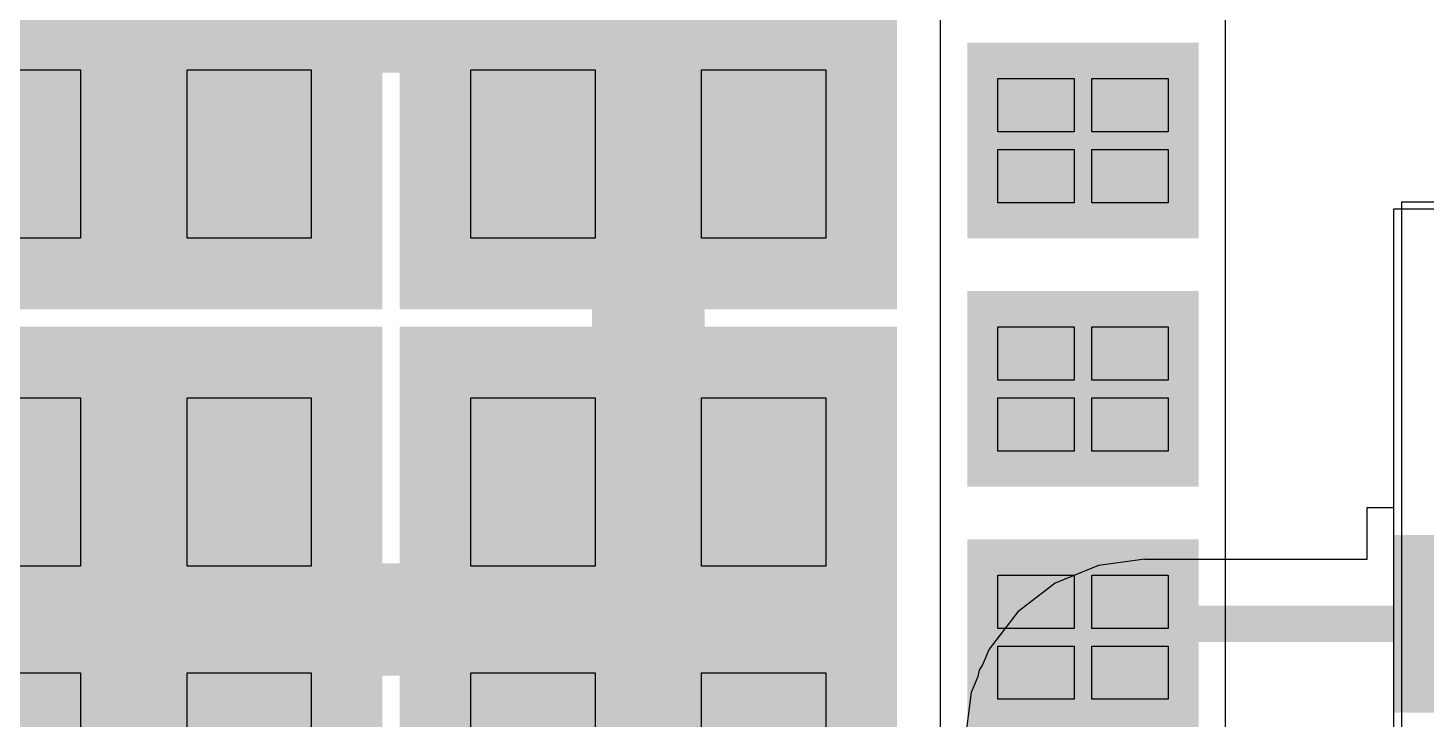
# Model space of a CAD drawing. Header units: inches. Extents: x 0 to 208, y 0 to 213.
# Drawn here: x 4.994 to 5.3042, y 1.3968 to 1.5502 of the extents above; entities that cross this region are included whole.
import ezdxf

# ---------------------------------------------------------------- set-up
doc = ezdxf.new("R2010")
doc.units = ezdxf.units.IN
doc.header["$MEASUREMENT"] = 0
for name, color, linetype in [('Bottom Layer', 5, 'Continuous'), ('Bottom Paste', 16, 'Continuous'), ('Bottom Solder', 6, 'Continuous'), ('Top Layer', 1, 'Continuous'), ('Top Paste', 8, 'Continuous'), ('Top Solder', 216, 'Continuous')]:
    doc.layers.add(name, color=color, linetype=linetype)

# ---------------------------------------------------------------- blocks, each defined once
blk = doc.blocks.new('A7682E_254')
at = {"layer": 'Top Layer'}
for points in [[(-0.05118, 0.06102), (0.05118, 0.06102), (0.05118, -0.06102), (-0.05118, -0.06102)], [(0.06299, 0.06102), (0.16535, 0.06102), (0.16535, -0.06102), (0.06299, -0.06102)], [(0.18898, -0.00984), (0.23228, -0.00984), (0.23228, -0.04528), (0.18898, -0.04528)], [(0.18898, -0.06496), (0.23228, -0.06496), (0.23228, -0.1004), (0.18898, -0.1004)], [(-0.05118, -0.07284), (0.05118, -0.07284), (0.05118, -0.19488), (-0.05118, -0.19488)], [(0.06299, -0.07284), (0.16535, -0.07284), (0.16535, -0.19488), (0.06299, -0.19488)], [(0.18898, -0.12008), (0.23228, -0.12008), (0.23228, -0.15551), (0.18898, -0.15551)]]:
    blk.add_hatch(color=1, dxfattribs=at).paths.add_polyline_path(points)
at = {"layer": 'Top Solder'}
for points in [[(-0.05518, 0.06502), (0.05518, 0.06502), (0.05518, -0.06502), (-0.05518, -0.06502)], [(0.05899, 0.06502), (0.16935, 0.06502), (0.16935, -0.06502), (0.05899, -0.06502)], [(0.18498, -0.00584), (0.23628, -0.00584), (0.23628, -0.04928), (0.18498, -0.04928)], [(0.18498, -0.06096), (0.23628, -0.06096), (0.23628, -0.1044), (0.18498, -0.1044)], [(-0.05518, -0.06884), (0.05518, -0.06884), (0.05518, -0.19888), (-0.05518, -0.19888)], [(0.05899, -0.06884), (0.16935, -0.06884), (0.16935, -0.19888), (0.05899, -0.19888)], [(0.18498, -0.11608), (0.23628, -0.11608), (0.23628, -0.15951), (0.18498, -0.15951)]]:
    blk.add_hatch(color=216, dxfattribs=at).paths.add_polyline_path(points)
at = {"layer": 'Top Paste'}
for p, q in [((-0.03937, -0.01181), (-0.01181, -0.01181)), ((-0.01181, -0.01181), (-0.01181, -0.04921)), ((0.01181, -0.04921), (0.01181, -0.01181)), ((0.01181, -0.01181), (0.03937, -0.01181)), ((0.03937, -0.01181), (0.03937, -0.04921)), ((0.0748, -0.04921), (0.0748, -0.01181)), ((0.0748, -0.01181), (0.10236, -0.01181)), ((0.10236, -0.01181), (0.10236, -0.04921)), ((0.12598, -0.04921), (0.12598, -0.01181)), ((0.12598, -0.01181), (0.15354, -0.01181)), ((0.15354, -0.01181), (0.15354, -0.04921)), ((0.19173, -0.02559), (0.19173, -0.01378)), ((0.19173, -0.01378), (0.20866, -0.01378)), ((0.20866, -0.01378), (0.20866, -0.02559)), ((0.2126, -0.02559), (0.2126, -0.01378)), ((0.2126, -0.01378), (0.22953, -0.01378)), ((0.22953, -0.01378), (0.22953, -0.02559)), ((0.20866, -0.02559), (0.19173, -0.02559)), ((0.22953, -0.02559), (0.2126, -0.02559)), ((0.19173, -0.04134), (0.19173, -0.02953)), ((0.19173, -0.02953), (0.20866, -0.02953)), ((0.20866, -0.02953), (0.20866, -0.04134)), ((0.2126, -0.04134), (0.2126, -0.02953)), ((0.2126, -0.02953), (0.22953, -0.02953)), ((0.22953, -0.02953), (0.22953, -0.04134)), ((0.20866, -0.04134), (0.19173, -0.04134)), ((0.22953, -0.04134), (0.2126, -0.04134)), ((-0.01181, -0.04921), (-0.03937, -0.04921)), ((0.03937, -0.04921), (0.01181, -0.04921)), ((0.10236, -0.04921), (0.0748, -0.04921)), ((0.15354, -0.04921), (0.12598, -0.04921)), ((0.19173, -0.08071), (0.19173, -0.0689)), ((0.19173, -0.0689), (0.20866, -0.0689)), ((0.20866, -0.0689), (0.20866, -0.08071)), ((0.2126, -0.08071), (0.2126, -0.0689)), ((0.2126, -0.0689), (0.22953, -0.0689)), ((0.22953, -0.0689), (0.22953, -0.08071)), ((0.20866, -0.08071), (0.19173, -0.08071)), ((0.22953, -0.08071), (0.2126, -0.08071)), ((-0.03937, -0.08465), (-0.01181, -0.08465)), ((-0.01181, -0.08465), (-0.01181, -0.12205)), ((0.01181, -0.12205), (0.01181, -0.08465)), ((0.01181, -0.08465), (0.03937, -0.08465)), ((0.03937, -0.08465), (0.03937, -0.12205)), ((0.0748, -0.12205), (0.0748, -0.08465)), ((0.0748, -0.08465), (0.10236, -0.08465)), ((0.10236, -0.08465), (0.10236, -0.12205)), ((0.12598, -0.12205), (0.12598, -0.08465)), ((0.12598, -0.08465), (0.15354, -0.08465)), ((0.15354, -0.08465), (0.15354, -0.12205)), ((0.19173, -0.09646), (0.19173, -0.08465)), ((0.19173, -0.08465), (0.20866, -0.08465)), ((0.20866, -0.08465), (0.20866, -0.09646)), ((0.2126, -0.09646), (0.2126, -0.08465)), ((0.2126, -0.08465), (0.22953, -0.08465)), ((0.22953, -0.08465), (0.22953, -0.09646)), ((0.20866, -0.09646), (0.19173, -0.09646)), ((0.22953, -0.09646), (0.2126, -0.09646)), ((-0.01181, -0.12205), (-0.03937, -0.12205)), ((0.03937, -0.12205), (0.01181, -0.12205)), ((0.10236, -0.12205), (0.0748, -0.12205)), ((0.15354, -0.12205), (0.12598, -0.12205)), ((0.19173, -0.13583), (0.19173, -0.12402)), ((0.19173, -0.12402), (0.20866, -0.12402)), ((0.20866, -0.12402), (0.20866, -0.13583)), ((0.2126, -0.13583), (0.2126, -0.12402)), ((0.2126, -0.12402), (0.22953, -0.12402)), ((0.22953, -0.12402), (0.22953, -0.13583)), ((0.20866, -0.13583), (0.19173, -0.13583)), ((0.22953, -0.13583), (0.2126, -0.13583)), ((0.19173, -0.15157), (0.19173, -0.13976)), ((0.19173, -0.13976), (0.20866, -0.13976)), ((0.20866, -0.13976), (0.20866, -0.15157)), ((0.2126, -0.15157), (0.2126, -0.13976)), ((0.2126, -0.13976), (0.22953, -0.13976)), ((0.22953, -0.13976), (0.22953, -0.15157)), ((-0.03937, -0.14567), (-0.01181, -0.14567)), ((-0.01181, -0.14567), (-0.01181, -0.18307)), ((0.01181, -0.18307), (0.01181, -0.14567)), ((0.01181, -0.14567), (0.03937, -0.14567)), ((0.03937, -0.14567), (0.03937, -0.18307)), ((0.0748, -0.18307), (0.0748, -0.14567)), ((0.0748, -0.14567), (0.10236, -0.14567)), ((0.10236, -0.14567), (0.10236, -0.18307)), ((0.12598, -0.18307), (0.12598, -0.14567)), ((0.12598, -0.14567), (0.15354, -0.14567)), ((0.15354, -0.14567), (0.15354, -0.18307)), ((0.20866, -0.15157), (0.19173, -0.15157)), ((0.22953, -0.15157), (0.2126, -0.15157))]:
    blk.add_line(p, q, dxfattribs=at)
blk = doc.blocks.new('XKNANO_113_B_282')
at = {"layer": 'Bottom Layer'}
blk.add_hatch(color=5, dxfattribs=at).paths.add_polyline_path([(-0.20591, -0.24291), (-0.17441, -0.24291), (-0.17441, -0.2878), (-0.20591, -0.2878)])
at = {"layer": 'Bottom Paste'}
blk.add_hatch(color=16, dxfattribs=at).paths.add_polyline_path([(-0.20591, -0.24291), (-0.17441, -0.24291), (-0.17441, -0.2878), (-0.20591, -0.2878)])
at = {"layer": 'Bottom Solder'}
blk.add_hatch(color=6, dxfattribs=at).paths.add_polyline_path([(-0.20991, -0.23891), (-0.17041, -0.23891), (-0.17041, -0.2918), (-0.20991, -0.2918)])

msp = doc.modelspace()

# ---------------------------------------------------------------- linework, layer by layer
at = {"layer": 'Bottom Layer'}
for p, q in [((5.90551, 1.51), (5.29702, 1.51)), ((5.29702, 1.51), (5.29702, 0.45143)), ((5.89532, 1.51), (5.29702, 1.51)), ((5.29702, 1.51), (5.29702, 1.4437)), ((5.29702, 1.4437), (5.29106, 1.4437)), ((5.29106, 1.4437), (5.29106, 1.43223)), ((5.23152, 1.43093), (5.22189, 1.42694)), ((5.24185, 1.43229), (5.23152, 1.43093)), ((5.24185, 1.43223), (5.24185, 1.43229)), ((5.29106, 1.43223), (5.24185, 1.43223)), ((5.24185, 1.43223), (5.24185, 1.43223)), ((5.22189, 1.42694), (5.21362, 1.4206)), ((5.21362, 1.4206), (5.20727, 1.41233)), ((5.20727, 1.41233), (5.20582, 1.40884)), ((5.20582, 1.40884), (5.20504, 1.40767)), ((5.20477, 1.40629), (5.20328, 1.4027)), ((5.20504, 1.40767), (5.20477, 1.40629)), ((5.20328, 1.4027), (5.20192, 1.39236))]:
    msp.add_line(p, q, dxfattribs=at)
for points in [[(5.21823, 1.40221, 0.008, 0.008, -0.30275), (5.24185, 1.41795, 0.008, 0.008, 0)], [(5.24185, 1.41795, 0.008, 0.008, 0), (5.3235, 1.41795, 0.008, 0.008, 0)], [(5.21626, 1.39236, 0.008, 0.008, -0.099034), (5.21823, 1.40221, 0.008, 0.008, 0)]]:
    msp.add_lwpolyline(points, format="xyseb", dxfattribs=at)
for points in [[(5.23985, 1.41795, 0.004, 0.004, 1), (5.24385, 1.41795, 0.004, 0.004, 1)], [(5.23985, 1.41795, 0.004, 0.004, 1), (5.24385, 1.41795, 0.004, 0.004, 1)], [(5.21623, 1.40221, 0.004, 0.004, 1), (5.22023, 1.40221, 0.004, 0.004, 1)], [(5.21623, 1.40221, 0.004, 0.004, 1), (5.22023, 1.40221, 0.004, 0.004, 1)]]:
    msp.add_lwpolyline(points, format="xyseb", close=True, dxfattribs=at)
at = {"layer": 'Top Layer'}
for p, q in [((5.19642, 1.55262), (5.19642, 1.4975)), ((5.25973, 1.4975), (5.25973, 1.55262)), ((5.35422, 1.51159), (5.29879, 1.51159)), ((5.29879, 1.51159), (5.29879, 1.46403)), ((5.19642, 1.4975), (5.19642, 1.44238)), ((5.25973, 1.44238), (5.25973, 1.4975)), ((5.29879, 1.46403), (5.29879, 1.42072)), ((5.19642, 1.44238), (5.19642, 1.38726)), ((5.25973, 1.38726), (5.25973, 1.44238)), ((5.29879, 1.42072), (5.29879, 1.37742))]:
    msp.add_line(p, q, dxfattribs=at)
for points in [[(4.90327, 1.55277, 0.025, 0.025, 0), (5.01745, 1.55277, 0.025, 0.025, 0)], [(5.01745, 1.55277, 0.025, 0.025, 0), (5.13162, 1.55277, 0.025, 0.025, 0)], [(5.13162, 1.41891, 0.025, 0.025, 0), (5.13162, 1.55277, 0.025, 0.025, 0)], [(4.90327, 1.41891, 0.025, 0.025, 0), (5.01745, 1.41891, 0.025, 0.025, 0)], [(5.01745, 1.41891, 0.025, 0.025, 0), (5.13162, 1.41891, 0.025, 0.025, 0)]]:
    msp.add_lwpolyline(points, format="xyseb", dxfattribs=at)
for points in [[(5.0112, 1.55277, 0.0125, 0.0125, 1), (5.0237, 1.55277, 0.0125, 0.0125, 1)], [(5.0112, 1.55277, 0.0125, 0.0125, 1), (5.0237, 1.55277, 0.0125, 0.0125, 1)], [(5.12537, 1.55277, 0.0125, 0.0125, 1), (5.13787, 1.55277, 0.0125, 0.0125, 1)], [(5.12537, 1.55277, 0.0125, 0.0125, 1), (5.13787, 1.55277, 0.0125, 0.0125, 1)], [(5.0112, 1.41891, 0.0125, 0.0125, 1), (5.0237, 1.41891, 0.0125, 0.0125, 1)], [(5.0112, 1.41891, 0.0125, 0.0125, 1), (5.0237, 1.41891, 0.0125, 0.0125, 1)], [(5.12537, 1.41891, 0.0125, 0.0125, 1), (5.13787, 1.41891, 0.0125, 0.0125, 1)], [(5.12537, 1.41891, 0.0125, 0.0125, 1), (5.13787, 1.41891, 0.0125, 0.0125, 1)]]:
    msp.add_lwpolyline(points, format="xyseb", close=True, dxfattribs=at)

# ---------------------------------------------------------------- block references
msp.add_blockref('A7682E_254', (5.01745, 1.55277))
at = {"rotation": 270}
msp.add_blockref('XKNANO_113_B_282', (5.58886, 1.22779), dxfattribs=at)

doc.saveas('drawing.dxf')
